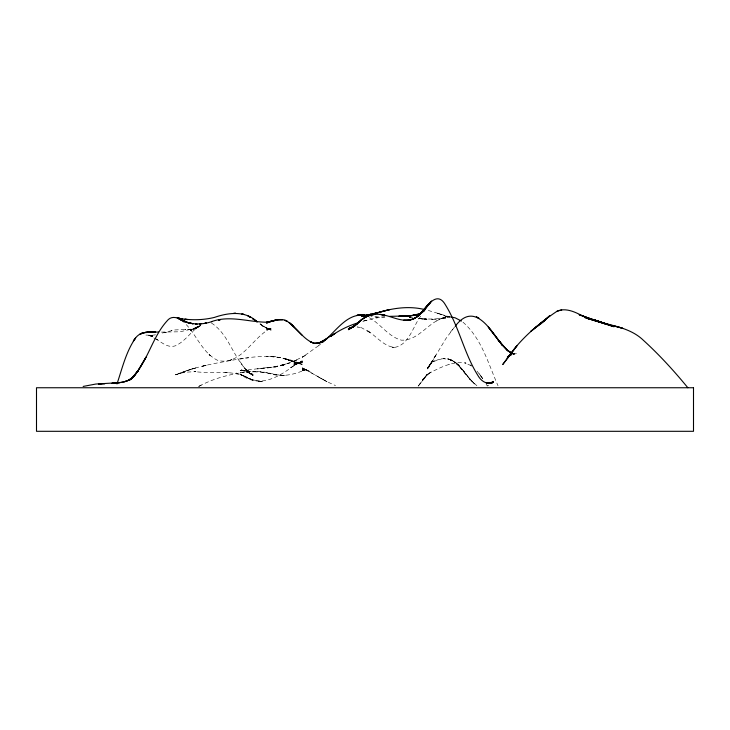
<?xml version="1.0" encoding="UTF-8"?>
<svg xmlns="http://www.w3.org/2000/svg" width="730" height="730" viewBox="0 0 730 730"><rect width="100%" height="100%" fill="white"/><g stroke="black" fill="none" stroke-linecap="round" stroke-linejoin="round"><path stroke-width="0.55" stroke-dasharray="3.65 2.74" d="M420.745 316.09C412.851 326.438 409.174 344.907 394.519 347.416C383.04 346.184 375.904 335.444 366.405 330.033L371.032 333.209L361.788 327.87L357.326 326.949L361.788 327.87M450.483 332.068L454.489 327.113L445.82 338.729L427.342 369.581L436.558 353.922L427.342 368.687L431.95 361.788L427.333 368.404L431.95 361.989L427.333 368.084L431.95 362.217L429.641 365.109L434.277 360.629L431.959 362.609L437.772 359.726L436.604 360.127L442.453 358.759L441.285 358.987C446.322 357.746 451.441 359.47 455.438 362.637L450.693 359.571M418.135 386.261L427.378 374.49L418.135 386.124L427.378 374.755L432.014 371.442L429.696 372.921C440.71 367.354 453.348 360.684 466.068 363.202L464.882 362.783L471.206 365.739M318.499 345.865L320.954 343.675M318.499 345.764L302.184 357.344L306.262 354.871L293.852 361.286L298.023 359.452L285.202 364.389L280.594 365.447L289.527 363.002L275.986 366.469L285.202 364.991L266.769 367.984L275.986 366.57L240.124 370.867L248.556 370.42L240.124 370.493L244.34 371.132L240.115 369.362L248.574 372.565L253.064 375.12L244.34 370.411L253.064 375.284L248.574 372.492L244.322 367.81L248.574 372.464L253.064 375.621M418.555 318.389L426.95 319.065L422.287 318.992L436.275 319.056L433.948 319.183L445.647 317.331C428.866 320.579 419.339 340.8 401.454 340.171C387.584 336.512 379.919 322.496 367.199 316.601M293.898 365.666C277.692 377.684 258.794 388.78 240.161 374.034L253.109 380.221L262.225 381.425L257.58 381.17L248.62 378.377L253.109 380.221L240.161 374.271L244.395 376.205L236.082 373.057L244.395 376.032L248.629 378.405C232.195 368.942 212.622 374.161 194.609 371.588L195.914 371.643L182.874 372.337L185.42 371.999L175.282 374.837L185.411 371.168L175.291 375.065C193.249 367.163 212.722 363.713 231.921 360.31C255.327 355.747 280.293 353.329 302.247 364.735L285.174 358.768L293.871 361.751L302.238 363.367L293.88 362.637L302.229 362.846L293.88 363.23L302.229 362.6L293.88 363.64L302.229 362.372L293.88 363.85L302.229 362.144L293.889 364.27L302.22 361.916L293.889 364.653L302.22 361.688L293.889 365.009L302.22 361.432L293.889 365.301L302.22 361.168L293.898 365.529L302.211 360.866L289.573 368.23M200.814 325.498L195.585 328.71L200.814 325.005C191.251 330.726 185.502 341.521 175.063 345.92C167.672 348.173 161.357 342.233 155.59 338.565M198.195 326.146L190.357 330.772L195.585 327.697L190.347 329.987L195.585 328.199L180.018 331.785L161.367 332.095M199.39 386.115C213.269 378.56 228.8 374.517 244.377 372.291L240.161 372.784L257.526 371.534L248.592 371.497L266.824 372.482L257.526 371.333L276.068 374.563L266.824 372.61C280.101 377.939 293.971 375.047 306.39 369.216L302.302 370.457L306.39 369.398L302.302 370.347L306.399 369.544L302.302 370.21L306.399 369.654L302.302 370.028L306.399 369.745L302.293 369.836L306.399 369.873L302.284 368.34L310.505 371.734L302.275 367.865L327.004 381.726L335.526 385.586M199.947 325.991L192.966 329.139L198.204 327.396L192.966 329.412L198.204 327.149L195.585 328.454L191.652 329.157L174.278 329.987L159.989 333.637M487.138 386.015L488.708 385.157M436.294 321.036L440.966 318.645L445.647 317.304L440.966 318.599L445.647 317.331M448.95 364.626L449.543 364.425M512.916 354.333L516.858 353.475L512.916 354.251L514.486 353.858L512.113 353.384M363.577 321.072L375.576 318.116L384.911 316.738M171.97 330.425L171.304 330.562M155.563 334.805L149.175 335.69L152.515 335.326L145.827 335.07L152.515 335.827L149.166 335.316L158.665 340.627L157.132 339.596M240.051 359.023L248.483 357.837M266.76 367.655L257.48 368.915L275.986 367.09M450.364 316.984L445.647 317.167L450.355 316.929L445.638 316.565L450.364 317.094L426.895 310.04M224.776 372.674L228.39 372.729M384.892 317.203L370.876 316.637M412.952 317.86L408.289 317.65L411.081 317.796L409.22 317.568M275.931 356.724L266.696 356.258L280.548 357.481L293.88 361.916L280.548 357.481M476.891 385.759L469.746 378.897L460.192 366.715L464.974 373.331L455.429 362.062L460.201 367.363L455.438 362.536L460.192 366.935L455.438 362.792L460.192 366.268L453.065 360.976L450.702 359.926L453.065 360.775L448.329 359.123L443.63 358.759C447.901 358.029 452.098 360.228 455.438 362.764L448.329 358.832M450.693 359.863L448.329 359.014L453.065 361.076M211.417 323.016C230.771 335.389 233.91 362.92 253.064 375.457L248.574 372.464L244.322 367.957M318.745 377.246L327.004 381.708L302.275 367.655M260.281 323.956L266.505 328.217L260.281 324.166L266.505 327.934L261.842 325.69L271.131 329.732L266.505 328.035L271.131 329.349L266.514 328.628L271.131 328.829L266.514 329.367L271.122 328.491L266.523 330.024L271.122 328.171C252.936 336.402 241.52 365.794 217.96 360.51C201.58 352.745 196.197 333.108 183.157 321.556M462.993 322.195C481.7 338.455 488.288 363.878 498.033 385.759M470.412 364.863L472 366.214M474.509 383.761L469.746 379.208L464.974 373.185L474.509 384.026L469.746 379.208L464.974 372.683M477.101 371.196L482.731 378.605M240.06 361.706L244.322 367.738M486.143 384.089L487.257 385.915M427.378 374.061L422.752 379.883L427.378 374.061M427.378 374.755L422.752 379.335L427.378 374.846M429.696 372.966L427.378 374.709L429.696 372.984M201.279 385.029L198.66 386.435L201.279 385.084M231.939 359.571L230.132 360.282L231.939 359.571M190.649 369.49L185.411 371.086L190.649 369.49M366.332 320.287L362.655 321.355L366.332 320.297M195.895 367.929L190.649 369.389L195.895 367.929M206.38 365.329L201.133 366.506L206.38 365.329M445.647 318.061L440.966 318.28L445.647 318.061M185.739 329.303L185.091 329.294L185.739 329.303M262.225 381.361L257.58 381.252L262.225 381.361M166.905 332.387L164.141 332.241L166.905 332.387M285.311 375.558L276.077 374.727L285.311 375.567M514.486 353.858L512.907 353.767L514.486 353.877M377.875 317.313L375.539 317.121L377.875 317.313M394.51 347.407L392.174 347.17L394.519 347.416M433.948 319.402L431.613 319.165L433.948 319.402M306.399 369.873L302.293 369.407L306.399 369.955M422.287 318.964L418.555 318.444L422.287 318.964M426.95 319.421L422.287 318.709L426.95 319.421M289.518 360.164L285.174 359.014L293.871 361.633L289.518 360.164M440.938 314.329L436.239 312.759L445.638 316.172L440.938 314.329M152.524 336.466L149.175 335.316L152.524 336.466M253.054 374.362L248.574 372.811L253.054 374.362M152.524 336.694L149.166 335.207L152.524 336.767M271.14 330.215L266.505 327.87L271.14 330.215M261.833 325.023L259.971 323.91L261.833 325.051M210.35 355.729L208.999 354.433L210.35 355.729M464.964 372.419L460.201 367.564L464.964 372.419M482.731 378.633L479.145 373.596L482.731 378.697"/><path stroke-width="1.09" d="M116.982 383.934C122.248 368.349 126.016 351.668 135.552 337.999C140.872 330.654 150.727 332.205 158.602 332.059M138.07 370.712L133.636 376.525L129.173 380.157L133.636 376.625L138.07 370.712L146.027 357.162L138.07 370.794L133.636 376.525L129.173 380.348L133.636 376.461L138.07 370.922L133.636 376.47L129.173 380.239C147.287 364.735 151.064 338.674 166.851 321.154C172.828 313.243 181.049 320.023 187.701 322.532L177.408 317.796C187.793 324.887 200.641 325.434 212.22 321.501L211.445 321.665C230.351 314.749 249.706 322.614 268.777 322.204L266.468 322.322L275.685 320.151L266.468 322.468C273.184 321.273 280.484 317.221 287.091 321.255C297.21 327.359 302.813 339.596 314.411 343.419L318.508 343.173L322.614 341.476L318.508 343.027L314.411 343.474L310.305 341.822L314.411 343.2L318.508 343.173L326.702 339.094L318.508 343.474L335.152 333.364L330.927 336.238C339.404 330.006 349.049 325.553 359.069 322.441M425.161 309.31L424.011 311.007M352.864 327.122L348.42 328.856L352.864 326.949L357.308 323.874L348.42 329.686L355.528 325.388L348.42 329.221L352.864 326.949L357.298 323.39L352.873 327.323L361.733 319.475L366.314 316.701L361.733 319.64C368.102 314.329 377.063 313.07 384.911 315.342L380.221 314.438C391.216 315.561 401.774 323.098 412.998 319.129L408.344 320.361L412.998 319.019L417.642 316.473L412.998 319.302L417.642 316.3L422.268 312.066L417.642 316.656L426.886 306.244L422.268 312.239L419.951 313.973C426.685 307.248 436.713 289.335 445.583 305.122C459.635 327.861 464.435 355.145 479.199 377.492C482.265 381.854 488.397 385.294 493.416 381.927L491.053 383.04L486.326 382.995L491.053 383.013L493.416 381.927L488.698 383.387L493.407 381.744L491.062 383.25L493.407 381.671L491.062 383.478L493.407 381.498L491.062 383.56M425.572 308.763L426.895 306.928M389.592 316.364L408.298 315.88L403.635 316.364L412.961 315.47L408.307 316.209L419.942 313.754L417.624 314.831L422.268 312.467L426.886 306.052L431.512 301.088L422.268 312.239M423.427 311.436L424.586 310.095M429.204 304.164L426.895 306.646L429.979 303.452M455.155 326.283C474.746 300.477 490.606 330.325 502.596 345.609L488.27 327.022L502.596 345.454L497.814 339.404L507.359 350.363L502.596 345.336L507.359 350.245L512.113 353.375L507.423 357.737L512.113 353.055L507.423 357.91L512.113 352.818L507.423 358.083C520.371 339.14 538.12 323.837 556.972 311.29C563.852 308.069 571.681 310.615 578.114 313.69C589.557 319.494 602.168 322.249 614.131 326.721L596.638 320.726L584.648 317.45M326.675 338.547L322.587 342.16C335.7 332.296 347.215 311.418 366.268 315.688L361.669 314.94L366.268 315.643L361.678 315.561L370.867 314.475L361.678 316.373L380.175 312.13L375.521 313.343C391.444 308.315 408.554 305.45 425.024 309.666M540.41 324.248L549.873 315.615L535.674 327.505L545.146 320.151L530.938 331.238L535.674 327.533M422.268 312.394L423.811 310.98M512.113 353.375L507.359 350.464L512.113 353.338L507.423 357.563L511.338 354.242M545.137 319.786L535.674 327.469M511.338 354.214L507.414 357.371L511.183 354.689M133.636 376.625C127.96 382.538 119.401 382.657 111.79 383.369C119.373 382.757 127.786 382.401 133.636 376.835L129.173 380.001L124.556 381.744M511.183 354.643L507.414 356.924L509.768 355.501M556.972 311.29L561.708 309.903M83.147 386.435L95.858 384.035L119.93 382.602M361.669 314.831L357.207 315.196L361.669 314.831L366.268 315.825M366.277 315.652L361.669 315.095L365.356 315.716L361.669 315.159L364.434 315.734M451.304 317.103L455.082 317.787L461.415 321.045M584.338 317.395L611.275 325.881M587.449 318.545L596.638 320.607L614.131 326.337L587.44 318.152L605.562 323.755M589.493 319.001C607.688 325.443 629.014 326.264 643.595 340.481C659.555 355.026 674.164 371.059 687.852 387.749M257.161 321.656L252.671 318.672L257.17 321.921C245.636 310.405 228.49 312.568 214.52 317.386C202.42 320.37 189.618 320.406 177.408 318.043L185.064 321.492L177.408 317.778L182.509 320.945M293.633 326.42L289.272 322.779L302.056 335.198M135.552 337.981L133.334 341.102L135.552 337.999M516.803 345.938L502.742 364.507L516.803 345.956M361.733 319.466L357.308 323.591L361.733 319.475M133.636 376.726L129.173 380.084L133.636 376.726M141.784 333.254L139.786 334.34L143.801 332.789L141.784 333.254M370.895 314.876L366.314 316.692L370.895 315.031L375.558 314.311L370.895 314.876M271.076 321.291L266.477 323.08L273.376 320.698L271.076 321.291M352.864 327.013L348.411 328.701L352.864 327.067M275.685 320.023L271.998 321.401L277.984 319.63L282.601 319.676L275.685 320.023M322.614 341.622L318.508 343.027L322.614 341.622M417.615 314.393L415.288 315.177L417.615 314.411M375.521 313.161L370.867 314.612L375.521 313.234M384.856 310.743L380.175 312.093L389.528 309.675L384.856 310.743M206.088 322.988L204.783 323.363L206.088 323.034M370.867 314.21L366.277 315.47L370.867 314.274M417.615 314.493L412.961 315.36L417.615 314.493M145.808 332.305L143.801 332.743L149.148 332.305L145.808 332.305M219.356 319.959L218.507 320.141L220.195 319.804L219.356 319.959M200.841 323.892L199.536 324.156L200.841 323.947M417.615 314.63L415.288 314.977L417.615 314.63M149.148 332.068L145.808 332.497L152.497 332.187L149.148 332.068M196.908 324.138L195.594 324.257L196.908 324.193M155.545 332.013L152.497 332.287L155.545 332.022M101.707 383.688L98.431 383.925L104.992 383.642L101.707 383.688M235.662 313.316L233.627 313.389L235.662 313.325M403.635 316.172L398.963 316.227L403.635 316.172M408.344 320.26L403.672 320.306L408.344 320.26M693.5 387.749L36.5 387.749L36.5 431.302L693.5 431.302L693.5 387.749M155.545 332.287L152.497 332.031L155.545 332.287M192.966 323.773L187.701 322.459L192.966 323.81M187.674 319.558L185.046 319.284L187.674 319.558M179.945 318.508L177.408 317.842L182.491 319.074L179.945 318.499M618.41 326.994L614.131 326.054L622.699 328.336L618.41 326.994M190.329 323.207L187.701 322.633L190.329 323.299M243.957 314.457L241.84 313.964L243.957 314.475M596.638 320.607L587.449 318.316L596.638 320.652L605.562 323.91L596.638 320.68M596.638 320.817L579.155 314.74L596.638 320.917M179.945 318.736L177.408 317.851L179.945 318.736M182.509 320.269L179.954 319.165L185.064 321.839L182.509 320.269M287.091 321.273L284.91 320.278L287.091 321.273M478.743 318.07L476.371 316.911L478.743 318.07M250.427 317.267L248.182 316.072L250.427 317.267M293.633 326.593L289.272 322.66L293.633 326.593"/></g></svg>
